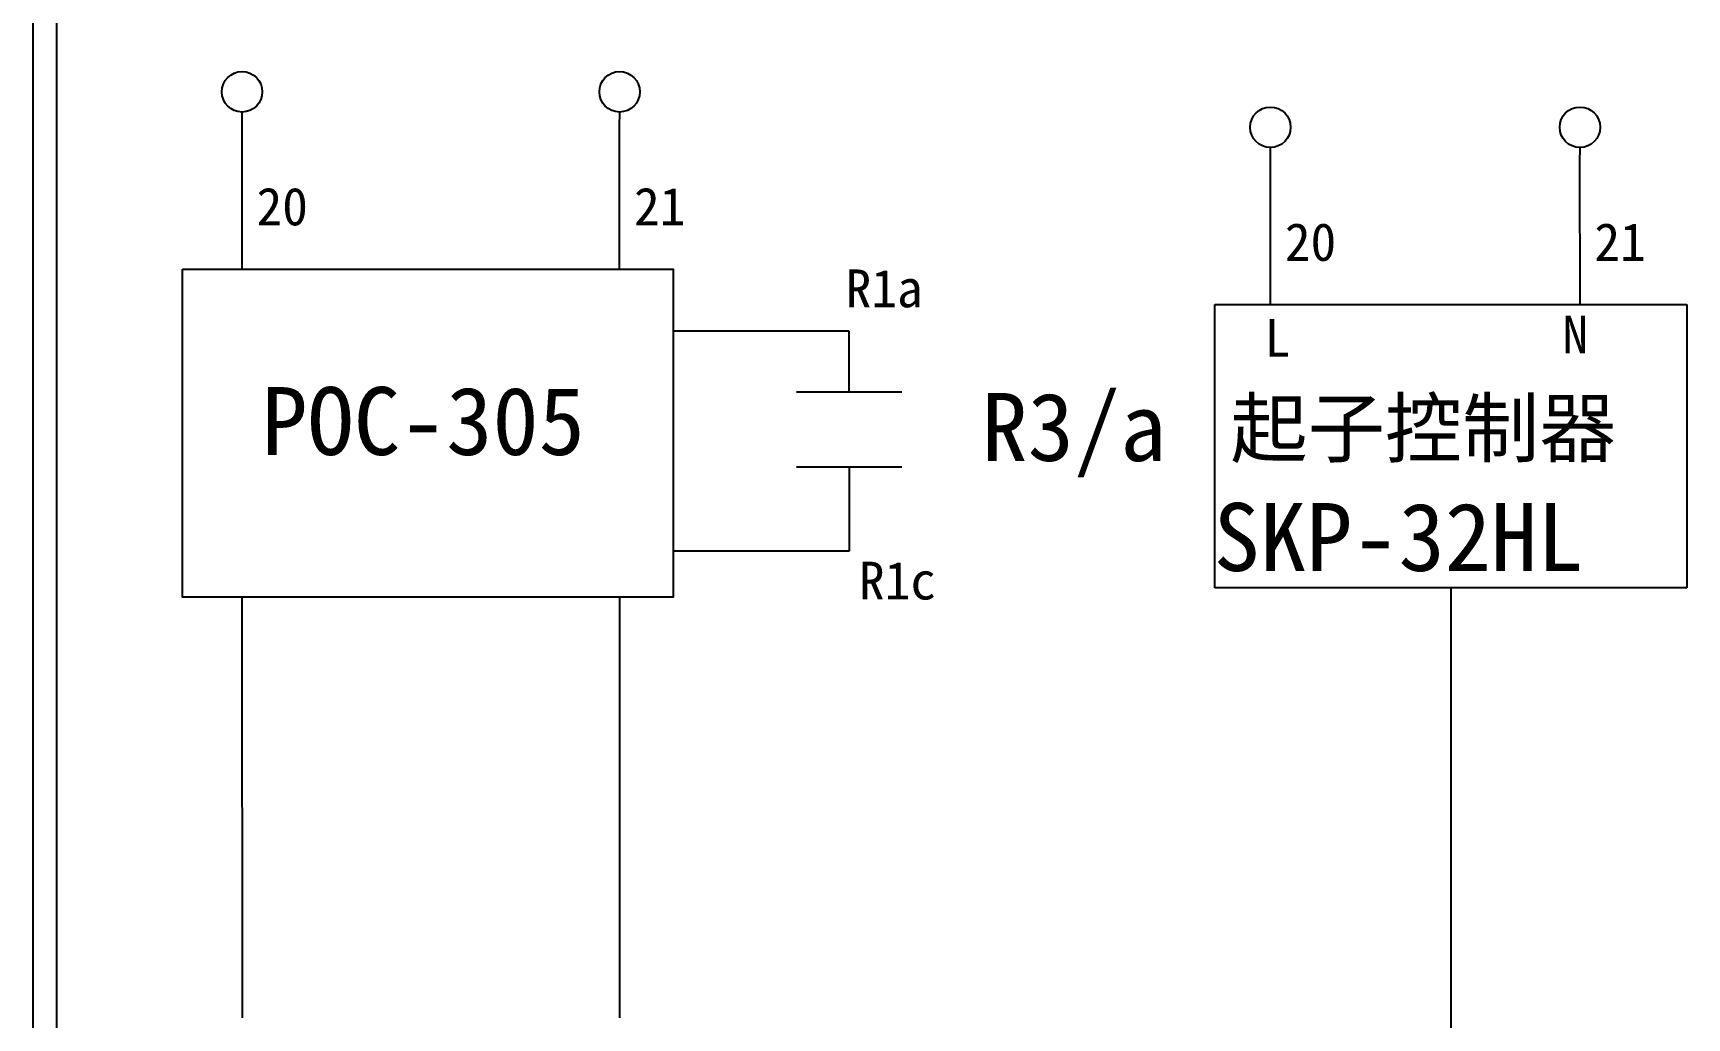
# Model space of a CAD drawing. Extents: x 10 to 297, y 3 to 207.
# Drawn here: x 10 to 97.6, y 57.4 to 109.5 of the extents above; entities that cross this region are included whole.
import ezdxf

# ---------------------------------------------------------------- set-up
doc = ezdxf.new("R2010")
doc.units = 0
doc.layers.get('0').update_dxf_attribs({"linetype": 'CONTINUOUS'})
doc.layers.add('圖框層', color=7, linetype='CONTINUOUS')
doc.layers.add('標尺寸層', color=3, linetype='CONTINUOUS')
doc.styles.add('STSL', font='kaiu.ttf')

msp = doc.modelspace()

# ---------------------------------------------------------------- linework, layer by layer
for p, q in [((21.053, 104.562), (21.055, 97.029)), ((41.053, 104.562), (41.055, 97.029)), ((75.526, 102.682), (75.529, 95.148)), ((91.927, 102.682), (91.93, 95.148)), ((72.61, 95.148), (97.61, 95.148)), ((72.61, 80.148), (72.61, 95.148)), ((97.61, 95.148), (97.61, 80.148)), ((97.61, 80.148), (72.61, 80.148)), ((21.062, 79.652), (21.07, 57.36)), ((41.062, 79.652), (41.07, 57.36))]:
    msp.add_line(p, q)
for centre in [(21.07, 106.422), (41.069, 106.422), (75.544, 104.542), (91.943, 104.542)]:
    msp.add_circle(centre, 1.071)
at = {"layer": '圖框層', "color": 7}
for p, q in [((10, 3), (10, 206.969)), ((11.25, 4.25), (11.25, 205.719))]:
    msp.add_line(p, q, dxfattribs=at)
at = {"layer": '標尺寸層', "color": 7}
for p, q in [((21.057, 105.351), (21.053, 104.562)), ((41.057, 105.351), (41.053, 104.562)), ((75.531, 103.471), (75.526, 102.682)), ((91.931, 103.471), (91.927, 102.682)), ((53.232, 93.737), (43.903, 93.737)), ((53.232, 90.535), (53.232, 93.737)), ((50.448, 90.535), (56.016, 90.535)), ((50.448, 86.562), (56.016, 86.562)), ((53.232, 86.562), (53.232, 82.089)), ((53.232, 82.089), (43.903, 82.089)), ((85.11, 80.148), (85.11, 49.613))]:
    msp.add_line(p, q, dxfattribs=at)
msp.add_lwpolyline([(17.91, 97.029), (43.903, 97.029), (43.903, 79.652), (17.91, 79.652)], close=True, dxfattribs=at)

# ---------------------------------------------------------------- texts
at = {"layer": '圖框層', "color": 4, "style": 'STSL'}
for s, height, p in [('20', 2, (21.838, 99.347)), ('21', 2, (41.835, 99.347)), ('20', 2, (76.312, 97.467)), ('21', 2, (92.709, 97.467)), ('R1a', 2, (53.046, 95.01)), ('L', 2, (75.239, 92.383)), ('N', 2, (91.013, 92.57)), ('POC-305', 3.6, (22.09, 87.182)), ('R3/a', 3.6, (60.238, 86.867)), ('起子控制器', 3, (73.426, 87.11)), ('SKP-32HL', 3.6, (72.539, 81.038)), ('R1c', 2, (53.751, 79.527))]:
    msp.add_text(s, height=height, dxfattribs=at).set_placement(p)

doc.saveas('drawing.dxf')
